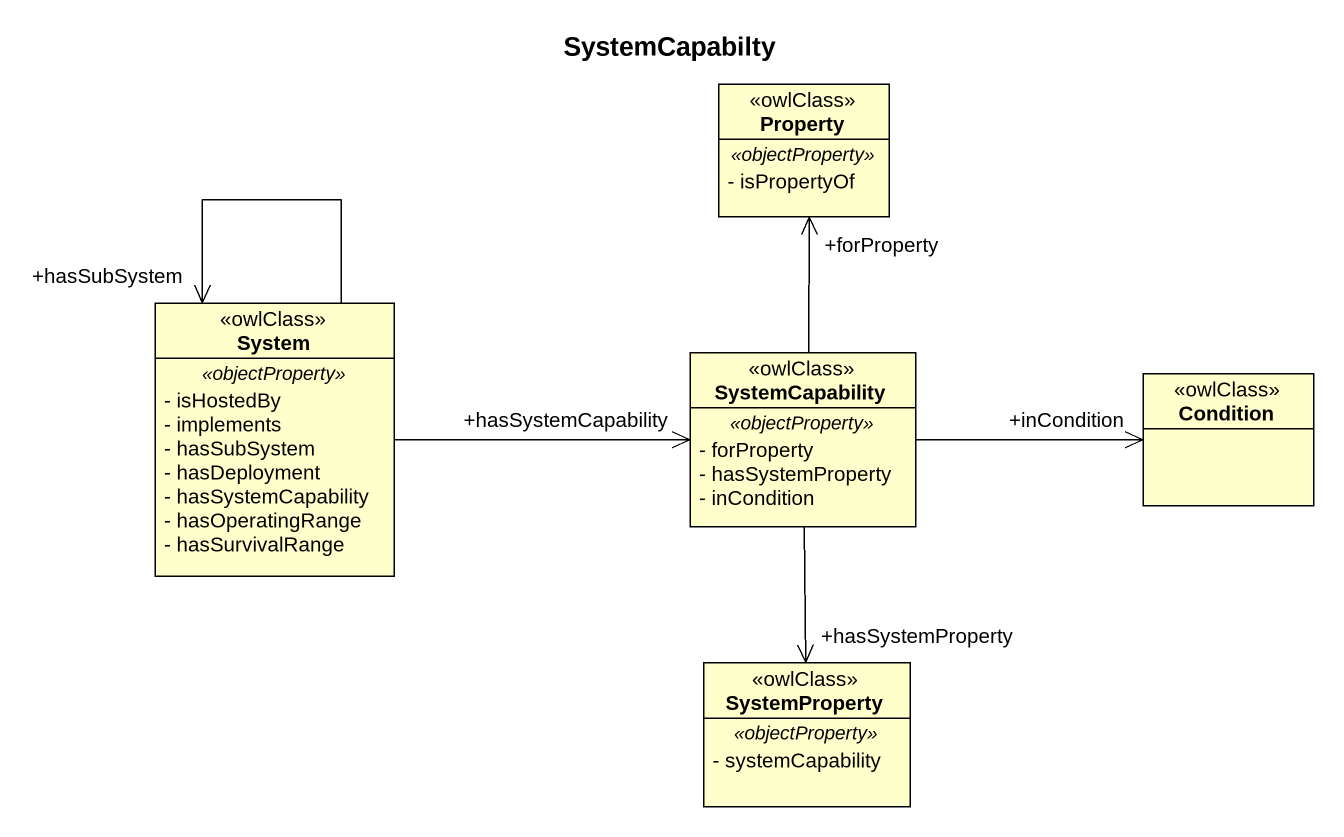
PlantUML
@startuml
title SystemCapabilty
hide circle
hide empty members
skinparam classAttributeIconSize 0
class Property <<owlClass>> {
  .. <<objectProperty>> ..
  - isPropertyOf
}
class System <<owlClass>> {
  .. <<objectProperty>> ..
  - isHostedBy
  - implements
  - hasSubSystem
  - hasDeployment
  - hasSystemCapability
  - hasOperatingRange
  - hasSurvivalRange
}
class SystemCapability <<owlClass>> {
  .. <<objectProperty>> ..
  - forProperty
  - hasSystemProperty
  - inCondition
}
class Condition <<owlClass>>
class SystemProperty <<owlClass>> {
  .. <<objectProperty>> ..
  - systemCapability
}
System --> "+hasSubSystem" System
System -right-> "+hasSystemCapability" SystemCapability
SystemCapability -up-> "+forProperty" Property
SystemCapability -right-> "+inCondition" Condition
SystemCapability --> "+hasSystemProperty" SystemProperty
@enduml
